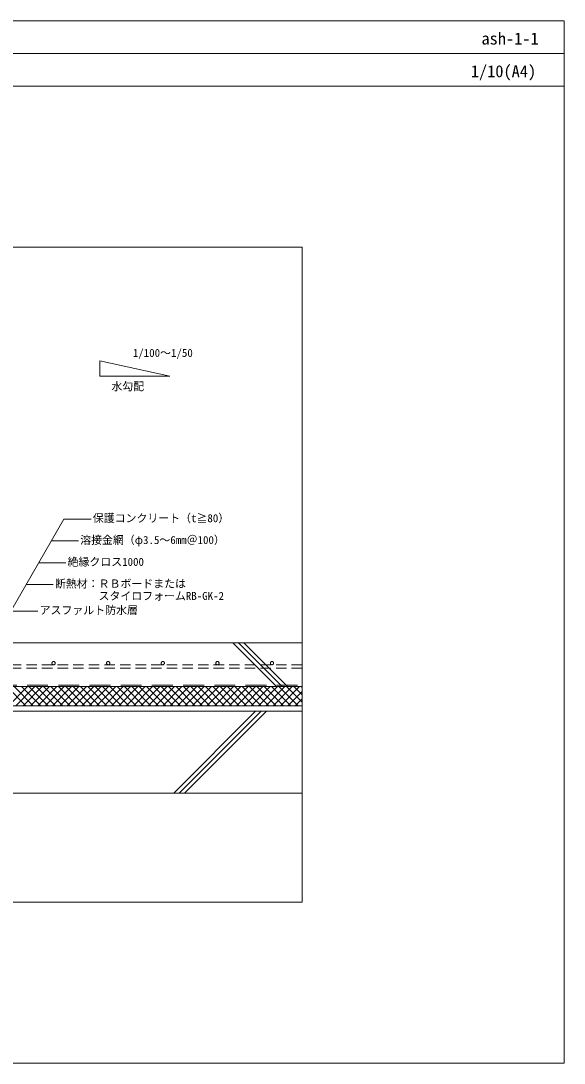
# Model space of a CAD drawing. Units: millimetres, scale not verified. Extents: x -1380 to 1380, y -955 to 955.
# Drawn here: x 385 to 1380, y -955 to 955 of the extents above; entities that cross this region are included whole.
import ezdxf
from ezdxf.enums import TextEntityAlignment as Align

# ---------------------------------------------------------------- set-up
doc = ezdxf.new("R2010")
doc.units = ezdxf.units.MM
doc.header["$LTSCALE"] = 3
doc.linetypes.add('USER1', pattern=[9.525, 6.35, -3.175])
doc.linetypes.add('USER2', pattern=[19.05, 12.7, -6.35])
for name, color, linetype, lineweight in [('0-0_0', 7, 'Continuous', 9), ('0-1_HATCH', 9, 'Continuous', 18), ('0-3_KUTAI', 3, 'Continuous', 18), ('0-4_BOUSUI', 1, 'Continuous', 18), ('0-5_MOJI', 7, 'Continuous', 18), ('0-9_dannnetu', 6, 'Continuous', 18), ('0-C_TENSEN', 4, 'USER1', 18), ('0-D_WAKU', 7, 'Continuous', 18), ('0-E_bousui2', 7, 'USER2', 9)]:
    doc.layers.add(name, color=color, linetype=linetype, lineweight=lineweight)
doc.styles.add('ＭＳ ゴシック', font='')
doc.styles.get('ＭＳ ゴシック').set_extended_font_data('MS Gothic')

msp = doc.modelspace()

# ---------------------------------------------------------------- linework, layer by layer
at = {"layer": '0-0_0', "lineweight": 18}
msp.add_line((-1380.001, 895), (1379.999, 895), dxfattribs=at)
msp.add_lwpolyline([(-900.001, -660), (899.999, -660), (899.999, 540), (-900.001, 540)], close=True, dxfattribs=at)
at = {"layer": '0-1_HATCH'}
for p, q in [((773.39, -185), (853.39, -265)), ((783.39, -185), (863.39, -265)), ((793.39, -185), (873.39, -265)), ((394.372, -300), (359.372, -265)), ((362.218, -300), (397.218, -265)), ((407.842, -300), (372.842, -265)), ((375.689, -300), (410.689, -265)), ((421.313, -300), (386.313, -265)), ((389.159, -300), (424.159, -265)), ((434.783, -300), (399.783, -265)), ((402.629, -300), (437.629, -265)), ((448.253, -300), (413.253, -265)), ((416.1, -300), (451.1, -265)), ((461.724, -300), (426.724, -265)), ((429.57, -300), (464.57, -265)), ((475.194, -300), (440.194, -265)), ((443.041, -300), (478.041, -265)), ((488.664, -300), (453.664, -265)), ((456.511, -300), (491.511, -265)), ((502.135, -300), (467.135, -265)), ((469.981, -300), (504.981, -265)), ((515.605, -300), (480.605, -265)), ((483.452, -300), (518.452, -265)), ((529.076, -300), (494.076, -265)), ((496.922, -300), (531.922, -265)), ((542.546, -300), (507.546, -265)), ((510.393, -300), (545.393, -265)), ((556.016, -300), (521.016, -265)), ((523.863, -300), (558.863, -265)), ((569.487, -300), (534.487, -265)), ((537.333, -300), (572.333, -265)), ((582.957, -300), (547.957, -265)), ((550.804, -300), (585.804, -265)), ((596.427, -300), (561.427, -265)), ((564.274, -300), (599.274, -265)), ((609.898, -300), (574.898, -265)), ((577.744, -300), (612.744, -265)), ((623.368, -300), (588.368, -265)), ((591.215, -300), (626.215, -265)), ((636.839, -300), (601.839, -265)), ((604.685, -300), (639.685, -265)), ((650.309, -300), (615.309, -265)), ((618.156, -300), (653.156, -265)), ((663.779, -300), (628.779, -265)), ((631.626, -300), (666.626, -265)), ((677.25, -300), (642.25, -265)), ((645.096, -300), (680.096, -265)), ((690.72, -300), (655.72, -265)), ((658.567, -300), (693.567, -265)), ((704.191, -300), (669.191, -265)), ((672.037, -300), (707.037, -265)), ((717.661, -300), (682.661, -265)), ((685.508, -300), (720.508, -265)), ((731.131, -300), (696.131, -265)), ((698.978, -300), (733.978, -265)), ((744.602, -300), (709.602, -265)), ((712.448, -300), (747.448, -265)), ((758.072, -300), (723.072, -265)), ((725.919, -300), (760.919, -265)), ((771.542, -300), (736.542, -265)), ((739.389, -300), (774.389, -265)), ((785.013, -300), (750.013, -265)), ((752.859, -300), (787.859, -265)), ((798.483, -300), (763.483, -265)), ((766.33, -300), (801.33, -265)), ((811.954, -300), (776.954, -265)), ((779.8, -300), (814.8, -265)), ((825.424, -300), (790.424, -265)), ((793.271, -300), (828.271, -265)), ((838.894, -300), (803.894, -265)), ((806.741, -300), (841.741, -265)), ((852.365, -300), (817.365, -265)), ((820.211, -300), (855.211, -265)), ((865.835, -300), (830.835, -265)), ((833.682, -300), (868.682, -265)), ((879.306, -300), (844.306, -265)), ((847.152, -300), (882.152, -265)), ((892.776, -300), (857.776, -265)), ((860.623, -300), (895.623, -265)), ((899.999, -293.752), (871.246, -265)), ((899.999, -280.282), (884.717, -265)), ((899.999, -266.812), (898.187, -265)), ((874.093, -300), (899.999, -274.094)), ((887.563, -300), (899.999, -287.564)), ((664.999, -460), (814.999, -310)), ((674.999, -460), (824.999, -310)), ((684.999, -460), (834.999, -310))]:
    msp.add_line(p, q, dxfattribs=at)
at = {"layer": '0-3_KUTAI'}
msp.add_line((899.999, -185), (-26.001, -185), dxfattribs=at)
for points in [[(899.999, -310), (-400.001, -310), (-400.001, 170)], [(899.999, -460), (-200.001, -460), (-200.001, -660)]]:
    msp.add_lwpolyline(points, dxfattribs=at)
at = {"layer": '0-4_BOUSUI'}
msp.add_line((-346.362, -300), (899.999, -300), dxfattribs=at)
at = {"layer": '0-5_MOJI'}
for p, q in [((657.812, 303.687), (529.433, 332.193)), ((529.433, 332.193), (529.433, 303.687)), ((529.433, 303.687), (657.812, 303.687)), ((440.664, 1.88), (490.664, 1.88)), ((417.57, -38.12), (467.57, -38.12)), ((394.476, -78.12), (444.476, -78.12)), ((366.382, -126.78), (416.382, -126.78))]:
    msp.add_line(p, q, dxfattribs=at)
msp.add_lwpolyline([(513.758, 41.88), (463.758, 41.88), (263.48, -305.012)], dxfattribs=at)
at = {"layer": '0-9_dannnetu'}
msp.add_line((899.999, -265), (-346.362, -265), dxfattribs=at)
at = {"layer": '0-C_TENSEN'}
msp.add_line((899.999, -231), (19.999, -231), dxfattribs=at)
msp.add_lwpolyline([(899.999, -225), (19.999, -225), (19.999, -231)], dxfattribs=at)
for centre in [(444.999, -222), (544.999, -222), (644.999, -222), (744.999, -222), (844.999, -222)]:
    msp.add_circle(centre, 3, dxfattribs=at)
at = {"layer": '0-D_WAKU'}
for points in [[(1379.999, 835), (-1380.001, 835), (-1380.001, 955), (1379.999, 955)], [(-1380.001, -955), (1379.999, -955), (1379.999, 955), (-1380.001, 955)]]:
    msp.add_lwpolyline(points, close=True, dxfattribs=at)
at = {"layer": '0-E_bousui2'}
msp.add_line((-346.362, -262.5), (899.999, -262.5), dxfattribs=at)

# ---------------------------------------------------------------- texts
at = {"layer": '0-5_MOJI', "style": 'ＭＳ ゴシック'}
for s, p in [('1/100～1/50', (590.151, 334.738)), ('水勾配', (550.818, 273.419)), ('保護コンクリート（t≧80）', (516.758, 31.88)), ('溶接金網（φ3.5～6mm＠100）', (493.664, -8.12)), ('絶縁クロス1000', (470.57, -48.12)), ('断熱材：ＲＢボードまたは', (447.476, -88.12)), ('        スタイロフォームRB-GK-2', (447.476, -110.62)), ('アスファルト防水層', (419.382, -136.78))]:
    msp.add_text(s, height=14.66, dxfattribs=at).set_placement(p, align=Align.BOTTOM_LEFT)
at = {"layer": '0-D_WAKU', "style": 'ＭＳ ゴシック'}
for s, p in [('ash-1-1', (1228.552, 905)), ('1/10(A4)', (1209.06, 845))]:
    msp.add_text(s, height=21.99, dxfattribs=at).set_placement(p, align=Align.BOTTOM_LEFT)

doc.saveas('drawing.dxf')
